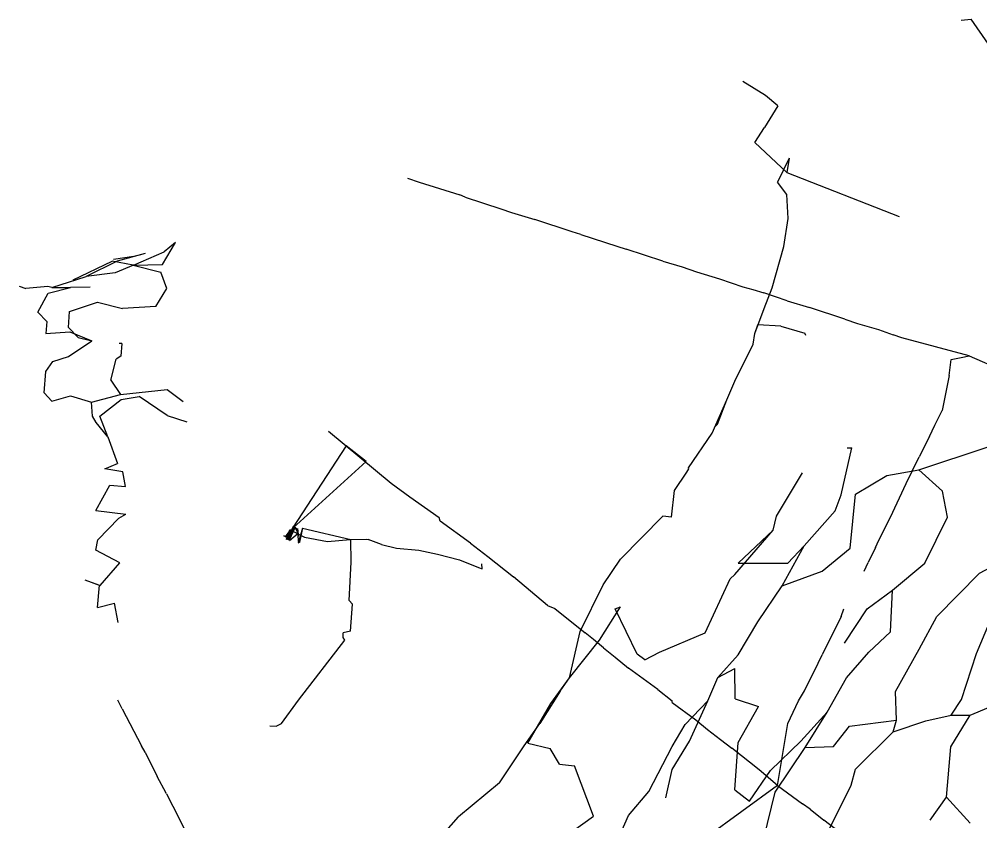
# Model space of a CAD drawing. Extents: x -744176.4 to -744149.3, y -1044958.5 to -1044927.3.
# Drawn here: x -744176.38 to -744165.92, y -1044938.43 to -1044929.69 of the extents above; entities that cross this region are included whole.
import ezdxf

# ---------------------------------------------------------------- set-up
doc = ezdxf.new("R2010")
doc.units = 0

msp = doc.modelspace()

# ---------------------------------------------------------------- linework, layer by layer
at = {"layer": 'SKELETON'}
for p, q in [((-744166.130005, -1044929.697021, 201.065994), (-744166.022003, -1044929.687988, 201.061005)), ((-744165.386993, -1044930.606995, 200.901001), (-744166.022003, -1044929.687988, 201.061005)), ((-744168.261002, -1044930.517029, 195.589005), (-744168.505997, -1044930.36499, 195.707001)), ((-744168.126007, -1044930.630005, 195.445999), (-744168.261002, -1044930.517029, 195.589005)), ((-744168.126007, -1044930.630005, 195.445999), (-744168.268997, -1044930.867981, 195.600998)), ((-744168.375, -1044931.031982, 195.589996), (-744168.268997, -1044930.867981, 195.600998)), ((-744168.026001, -1044931.357971, 195.584), (-744168.375, -1044931.031982, 195.589996)), ((-744168.001999, -1044931.198975, 195.427994), (-744168.130005, -1044931.460999, 195.587006)), ((-744168.001999, -1044931.198975, 195.427994), (-744168.026001, -1044931.357971, 195.584)), ((-744168.026001, -1044931.357971, 195.584), (-744166.806, -1044931.836975, 195.412994)), ((-744172.153, -1044931.419983, 201.477005), (-744172.028, -1044931.461975, 201.468002)), ((-744172.028, -1044931.461975, 201.468002), (-744171.585007, -1044931.599976, 201.432007)), ((-744168.026993, -1044931.598022, 195.578995), (-744168.130005, -1044931.460999, 195.587006)), ((-744171.528, -1044931.625, 201.434006), (-744171.585007, -1044931.599976, 201.432007)), ((-744168.011993, -1044931.856018, 195.522003), (-744168.026993, -1044931.598022, 195.578995)), ((-744171.528, -1044931.625, 201.434006), (-744171.139008, -1044931.750977, 201.404999)), ((-744171.139008, -1044931.750977, 201.404999), (-744171.020996, -1044931.791016, 201.395996)), ((-744171.020996, -1044931.791016, 201.395996), (-744170.768005, -1044931.869019, 201.373001)), ((-744170.360992, -1044932.000977, 201.343002), (-744170.768005, -1044931.869019, 201.373001)), ((-744168.059998, -1044932.163025, 195.498001), (-744168.011993, -1044931.856018, 195.522003)), ((-744170.270004, -1044932.031006, 201.330994), (-744170.360992, -1044932.000977, 201.343002)), ((-744174.820007, -1044932.357971, 195.996002), (-744174.677994, -1044932.117981, 195.994995)), ((-744174.677994, -1044932.117981, 195.994995), (-744174.802994, -1044932.219971, 196.266006)), ((-744170.270004, -1044932.031006, 201.330994), (-744169.876999, -1044932.159973, 201.302002)), ((-744175.134003, -1044932.36499, 196.5), (-744174.802994, -1044932.219971, 196.266006)), ((-744169.876999, -1044932.159973, 201.302002), (-744169.776001, -1044932.190979, 201.298996)), ((-744169.376007, -1044932.320984, 201.268005), (-744169.776001, -1044932.190979, 201.298996)), ((-744168.188004, -1044932.612, 195.498001), (-744168.059998, -1044932.163025, 195.498001)), ((-744175.792007, -1044932.526978, 196.044998), (-744175.365997, -1044932.322021, 196.061996)), ((-744175.311005, -1044932.322998, 196.774994), (-744175.649002, -1044932.489014, 197.001007)), ((-744175.136993, -1044932.36499, 195.996994), (-744175.365997, -1044932.322021, 196.061996)), ((-744175.132004, -1044932.27002, 196.996002), (-744175.350998, -1044932.304016, 197.274994)), ((-744175.007004, -1044932.239014, 196.518997), (-744175.311005, -1044932.322998, 196.774994)), ((-744175.074005, -1044932.257996, 196.820999), (-744175.132004, -1044932.27002, 196.996002)), ((-744175.007004, -1044932.239014, 196.518997), (-744175.074005, -1044932.257996, 196.820999)), ((-744169.376007, -1044932.320984, 201.268005), (-744169.164993, -1044932.38501, 201.248993)), ((-744175.134003, -1044932.36499, 196.5), (-744175.332993, -1044932.447998, 196.733002)), ((-744175.136993, -1044932.36499, 195.996994), (-744174.820007, -1044932.357971, 195.996002)), ((-744175.136993, -1044932.36499, 195.996994), (-744174.839005, -1044932.442017, 195.998993)), ((-744169.164993, -1044932.38501, 201.248993), (-744169.011002, -1044932.440002, 201.244003)), ((-744169.011002, -1044932.440002, 201.244003), (-744168.761002, -1044932.513, 201.218994)), ((-744176.022003, -1044932.607971, 197.059006), (-744175.649002, -1044932.489014, 197.001007)), ((-744175.332993, -1044932.447998, 196.733002), (-744175.649002, -1044932.489014, 197.001007)), ((-744174.774002, -1044932.619995, 195.841995), (-744174.839005, -1044932.442017, 195.998993)), ((-744168.761002, -1044932.513, 201.218994), (-744168.505997, -1044932.601013, 201.209)), ((-744176.378006, -1044932.593994, 197.460999), (-744176.307007, -1044932.617981, 197.531006)), ((-744176.065994, -1044932.598022, 197.371002), (-744176.307007, -1044932.617981, 197.531006)), ((-744176.022003, -1044932.607971, 197.059006), (-744176.065994, -1044932.598022, 197.371002)), ((-744176.063995, -1044932.671021, 196.998993), (-744175.822006, -1044932.609009, 196.768005)), ((-744176.022003, -1044932.607971, 197.059006), (-744175.822006, -1044932.609009, 196.768005)), ((-744175.606003, -1044932.606018, 196.507996), (-744175.822006, -1044932.609009, 196.768005)), ((-744174.891998, -1044932.815979, 195.998001), (-744174.774002, -1044932.619995, 195.841995)), ((-744168.505997, -1044932.601013, 201.209), (-744168.397003, -1044932.630005, 201.186005)), ((-744168.397003, -1044932.630005, 201.186005), (-744168.278, -1044932.666992, 201.179001)), ((-744168.272995, -1044932.835999, 195.496994), (-744168.188004, -1044932.612, 195.498001)), ((-744176.177002, -1044932.877991, 196.998001), (-744176.063995, -1044932.671021, 196.998993)), ((-744168.024994, -1044932.754028, 201.175003), (-744168.278, -1044932.666992, 201.179001)), ((-744168.024994, -1044932.754028, 201.175003), (-744167.781006, -1044932.828003, 201.141998)), ((-744175.832001, -1044932.869995, 196.485001), (-744175.526001, -1044932.77002, 196.287994)), ((-744175.526001, -1044932.77002, 196.287994), (-744175.253998, -1044932.838013, 196.238998)), ((-744174.891998, -1044932.815979, 195.998001), (-744175.253998, -1044932.838013, 196.238998)), ((-744168.376999, -1044933.107971, 195.455994), (-744168.272995, -1044932.835999, 195.496994)), ((-744167.395004, -1044932.952026, 201.132004), (-744167.781006, -1044932.828003, 201.141998)), ((-744176.177002, -1044932.877991, 196.998001), (-744176.076004, -1044932.978027, 196.764999)), ((-744175.841003, -1044933.044006, 196.503006), (-744175.832001, -1044932.869995, 196.485001)), ((-744167.395004, -1044932.952026, 201.132004), (-744167.257004, -1044933, 201.121002)), ((-744176.076004, -1044932.978027, 196.764999), (-744176.087006, -1044933.107971, 197.033997)), ((-744175.841003, -1044933.044006, 196.503006), (-744175.738007, -1044933.153015, 196.744995)), ((-744168.376999, -1044933.107971, 195.455994), (-744168.343002, -1044933.013977, 195.503998)), ((-744168.093994, -1044933.031006, 195.401001), (-744168.343002, -1044933.013977, 195.503998)), ((-744168.093994, -1044933.031006, 195.401001), (-744167.830994, -1044933.106018, 195.406006)), ((-744167.257004, -1044933, 201.121002), (-744167.031006, -1044933.065002, 201.085007)), ((-744167.031006, -1044933.065002, 201.085007), (-744166.869003, -1044933.125, 201.078995)), ((-744176.087006, -1044933.107971, 197.033997), (-744175.826996, -1044933.090027, 197.156006)), ((-744175.826996, -1044933.090027, 197.156006), (-744175.589005, -1044933.190979, 197.003006)), ((-744175.738007, -1044933.153015, 196.744995), (-744175.589005, -1044933.190979, 197.003006)), ((-744168.395004, -1044933.223999, 195.434998), (-744168.376999, -1044933.107971, 195.455994)), ((-744167.822006, -1044933.132996, 195.406006), (-744167.830994, -1044933.106018, 195.406006)), ((-744166.776993, -1044933.15802, 201.067993), (-744166.869003, -1044933.125, 201.078995)), ((-744166.042007, -1044933.351013, 200.996994), (-744166.776993, -1044933.15802, 201.067993)), ((-744175.841995, -1044933.359009, 197.156006), (-744175.589005, -1044933.190979, 197.003006)), ((-744175.263, -1044933.218994, 196.438995), (-744175.291, -1044933.21698, 196.744995)), ((-744175.263, -1044933.218994, 196.438995), (-744175.272003, -1044933.357971, 196.585999)), ((-744168.591995, -1044933.627014, 195.494995), (-744168.395004, -1044933.223999, 195.434998)), ((-744176.011002, -1044933.413025, 197.199005), (-744175.841995, -1044933.359009, 197.156006)), ((-744175.272003, -1044933.357971, 196.585999), (-744175.324005, -1044933.390015, 196.753006)), ((-744166.240005, -1044933.390991, 200.996994), (-744166.128998, -1044933.369995, 200.960999)), ((-744166.128998, -1044933.369995, 200.960999), (-744166.042007, -1044933.351013, 200.996994)), ((-744166.042007, -1044933.351013, 200.996994), (-744165.634003, -1044933.531982, 200.964996)), ((-744176.087006, -1044933.525024, 197.414001), (-744176.011002, -1044933.413025, 197.199005)), ((-744175.380997, -1044933.619019, 196.996994), (-744175.324005, -1044933.390015, 196.753006)), ((-744166.261993, -1044933.567017, 200.949997), (-744166.240005, -1044933.390991, 200.996994)), ((-744176.106995, -1044933.755981, 197.348007), (-744176.087006, -1044933.525024, 197.414001)), ((-744166.261993, -1044933.567017, 200.949997), (-744166.335999, -1044933.948975, 200.904999)), ((-744175.380997, -1044933.619019, 196.996994), (-744175.274994, -1044933.771973, 197.248993)), ((-744168.679993, -1044933.833008, 195.498001), (-744168.591995, -1044933.627014, 195.494995)), ((-744176.022003, -1044933.848022, 197.341995), (-744176.106995, -1044933.755981, 197.348007)), ((-744176.022003, -1044933.848022, 197.341995), (-744175.822006, -1044933.789001, 197.300995)), ((-744175.822006, -1044933.789001, 197.300995), (-744175.591003, -1044933.856995, 197.302002)), ((-744175.591003, -1044933.856995, 197.302002), (-744175.274994, -1044933.771973, 197.248993)), ((-744175.274994, -1044933.771973, 197.248993), (-744174.766998, -1044933.721008, 197.268005)), ((-744175.270004, -1044933.827026, 196.529999), (-744175.074997, -1044933.794983, 196.501007)), ((-744174.768005, -1044934.000977, 196.363007), (-744175.074997, -1044933.794983, 196.501007)), ((-744174.766998, -1044933.721008, 197.268005), (-744174.593994, -1044933.848999, 197.207001)), ((-744175.580002, -1044934.010986, 196.996002), (-744175.591003, -1044933.856995, 197.302002)), ((-744175.501999, -1044934.007996, 196.626007), (-744175.270004, -1044933.827026, 196.529999)), ((-744168.839996, -1044934.192993, 195.498993), (-744168.679993, -1044933.833008, 195.498001)), ((-744168.781006, -1044934.096985, 195.425003), (-744168.679993, -1044933.833008, 195.498001)), ((-744175.414993, -1044934.232971, 196.889008), (-744175.501999, -1044934.007996, 196.626007)), ((-744174.768005, -1044934.000977, 196.363007), (-744174.556, -1044934.072021, 196.785004)), ((-744166.416, -1044934.106995, 200.906006), (-744166.335999, -1044933.948975, 200.904999)), ((-744175.541, -1044934.078003, 196.953995), (-744175.580002, -1044934.010986, 196.996002)), ((-744175.414993, -1044934.232971, 196.889008), (-744175.541, -1044934.078003, 196.953995)), ((-744168.781006, -1044934.096985, 195.425003), (-744168.804993, -1044934.119995, 195.498993)), ((-744166.477005, -1044934.231995, 200.906006), (-744166.416, -1044934.106995, 200.906006)), ((-744173.014999, -1044934.172974, 201.537994), (-744172.332001, -1044934.739014, 201.453003)), ((-744173.014999, -1044934.172974, 201.537994), (-744172.822006, -1044934.333984, 201.522995)), ((-744169.098007, -1044934.572021, 195.496002), (-744168.839996, -1044934.192993, 195.498993)), ((-744175.414993, -1044934.232971, 196.889008), (-744175.307999, -1044934.523987, 196.998993)), ((-744166.477005, -1044934.231995, 200.906006), (-744166.587006, -1044934.452026, 200.906006)), ((-744172.822006, -1044934.333984, 201.522995), (-744173.406006, -1044935.229004, 202.397995)), ((-744172.604996, -1044934.504028, 201.494995), (-744172.822006, -1044934.333984, 201.522995)), ((-744167.438004, -1044934.866028, 195.427994), (-744167.319, -1044934.354004, 195.417999)), ((-744167.371994, -1044934.353027, 195.427002), (-744167.319, -1044934.354004, 195.417999)), ((-744166.591995, -1044934.594971, 195.427994), (-744165.837006, -1044934.344971, 195.423996)), ((-744175.447006, -1044934.583984, 196.75), (-744175.307999, -1044934.523987, 196.998993)), ((-744173.403, -1044935.22998, 201.891998), (-744172.604996, -1044934.504028, 201.494995)), ((-744166.662994, -1044934.609009, 200.906006), (-744166.587006, -1044934.452026, 200.906006)), ((-744175.251007, -1044934.616028, 196.617004), (-744175.447006, -1044934.583984, 196.75)), ((-744175.220993, -1044934.773987, 196.744995), (-744175.251007, -1044934.616028, 196.617004)), ((-744169.251007, -1044934.817993, 195.462006), (-744169.115005, -1044934.617981, 195.490997)), ((-744169.115005, -1044934.617981, 195.490997), (-744169.093994, -1044934.583008, 195.494995)), ((-744169.093994, -1044934.583008, 195.494995), (-744169.098007, -1044934.572021, 195.496002)), ((-744168.141006, -1044935.098022, 195.423996), (-744167.858002, -1044934.627014, 195.416)), ((-744166.938004, -1044934.656982, 195.421005), (-744166.591995, -1044934.594971, 195.427994)), ((-744166.727997, -1044934.741028, 200.904999), (-744166.662994, -1044934.609009, 200.906006)), ((-744166.591995, -1044934.594971, 195.427994), (-744166.332993, -1044934.825012, 195.427002)), ((-744172.332001, -1044934.739014, 201.453003), (-744172.128006, -1044934.888, 201.440994)), ((-744167.279999, -1044934.859009, 195.429001), (-744166.938004, -1044934.656982, 195.421005)), ((-744166.899994, -1044935.107971, 200.923996), (-744166.727997, -1044934.741028, 200.904999)), ((-744175.546005, -1044935.036987, 196.649002), (-744175.391006, -1044934.762024, 196.496002)), ((-744175.391006, -1044934.762024, 196.496002), (-744175.220993, -1044934.773987, 196.744995)), ((-744169.281006, -1044935.109009, 195.431), (-744169.251007, -1044934.817993, 195.462006)), ((-744166.278, -1044935.109009, 195.427002), (-744166.332993, -1044934.825012, 195.427002)), ((-744172.128006, -1044934.888, 201.440994), (-744171.811005, -1044935.111023, 201.432007)), ((-744167.5, -1044935.041992, 195.427002), (-744167.438004, -1044934.866028, 195.427994)), ((-744167.337006, -1044935.447998, 195.427002), (-744167.279999, -1044934.859009, 195.429001)), ((-744175.546005, -1044935.036987, 196.649002), (-744175.218002, -1044935.077026, 196.746002)), ((-744167.839005, -1044935.419983, 195.429001), (-744167.5, -1044935.041992, 195.427002)), ((-744175.522003, -1044935.356995, 196.498001), (-744175.292999, -1044935.119019, 196.496994)), ((-744175.292999, -1044935.119019, 196.496994), (-744175.218002, -1044935.077026, 196.746002)), ((-744171.798996, -1044935.153015, 201.401993), (-744171.811005, -1044935.111023, 201.432007)), ((-744171.468002, -1044935.393982, 201.386993), (-744171.798996, -1044935.153015, 201.401993)), ((-744169.837006, -1044935.565002, 195.470993), (-744169.375, -1044935.098022, 195.468002)), ((-744169.281006, -1044935.109009, 195.431), (-744169.375, -1044935.098022, 195.468002)), ((-744168.175995, -1044935.252014, 195.417999), (-744168.141006, -1044935.098022, 195.423996)), ((-744167.024994, -1044935.359009, 200.927994), (-744166.899994, -1044935.107971, 200.923996)), ((-744166.526001, -1044935.609009, 195.432999), (-744166.278, -1044935.109009, 195.427002)), ((-744173.487, -1044935.323975, 204.998993), (-744173.401001, -1044935.23999, 205.393005)), ((-744173.404007, -1044935.247986, 204.897995), (-744173.487, -1044935.323975, 204.998993)), ((-744173.401001, -1044935.23999, 205.393005), (-744173.483994, -1044935.322021, 205.5)), ((-744173.403, -1044935.25, 205.882004), (-744173.483994, -1044935.322021, 205.5)), ((-744173.403, -1044935.244019, 204.395004), (-744173.481003, -1044935.323975, 204.498993)), ((-744173.404007, -1044935.247986, 204.897995), (-744173.481003, -1044935.323975, 204.498993)), ((-744173.432007, -1044935.245972, 207.878006), (-744173.479004, -1044935.315979, 207.496002)), ((-744173.393005, -1044935.208008, 200.891006), (-744173.475006, -1044935.351013, 200.998993)), ((-744173.475006, -1044935.351013, 200.998993), (-744173.376007, -1044935.226013, 201.401993)), ((-744173.475006, -1044935.312988, 205.994995), (-744173.423996, -1044935.247986, 206.395996)), ((-744173.403, -1044935.25, 205.882004), (-744173.475006, -1044935.312988, 205.994995)), ((-744173.470993, -1044935.325989, 203.998001), (-744173.403, -1044935.244019, 204.395004)), ((-744173.401001, -1044935.245972, 203.897995), (-744173.470993, -1044935.325989, 203.998001)), ((-744173.376007, -1044935.226013, 201.401993), (-744173.468994, -1044935.351013, 201.496994)), ((-744173.403, -1044935.22998, 201.891998), (-744173.468994, -1044935.351013, 201.496994)), ((-744173.406006, -1044935.229004, 202.397995), (-744173.462006, -1044935.328979, 202.498993)), ((-744173.393997, -1044935.247009, 202.895996), (-744173.462006, -1044935.328979, 202.498993)), ((-744173.436996, -1044935.25, 206.893005), (-744173.460007, -1044935.333008, 206.994995)), ((-744173.393005, -1044935.208008, 200.891006), (-744173.457993, -1044935.35498, 200.496002)), ((-744173.380005, -1044935.21698, 200.393997), (-744173.457993, -1044935.35498, 200.496002)), ((-744173.401001, -1044935.245972, 203.897995), (-744173.455994, -1044935.328979, 203.498993)), ((-744173.395004, -1044935.25, 203.397003), (-744173.455994, -1044935.328979, 203.498993)), ((-744173.393997, -1044935.247009, 202.895996), (-744173.453995, -1044935.330017, 202.994995)), ((-744173.453995, -1044935.330017, 202.994995), (-744173.395004, -1044935.25, 203.397003)), ((-744173.440002, -1044935.361023, 199.998001), (-744173.380005, -1044935.21698, 200.393997)), ((-744173.376999, -1044935.218018, 199.893005), (-744173.440002, -1044935.361023, 199.998001)), ((-744173.436996, -1044935.25, 206.893005), (-744173.423996, -1044935.247986, 206.395996)), ((-744173.432007, -1044935.245972, 207.878006), (-744173.276001, -1044935.325989, 207.895004)), ((-744173.378006, -1044935.218018, 199.395004), (-744173.343002, -1044935.291992, 199.266998)), ((-744173.378006, -1044935.218018, 199.395004), (-744173.343994, -1044935.283997, 199.5)), ((-744173.376999, -1044935.218018, 199.893005), (-744173.343994, -1044935.283997, 199.5)), ((-744173.365997, -1044935.22699, 198.897995), (-744173.343994, -1044935.307983, 198.5)), ((-744173.365997, -1044935.22699, 198.897995), (-744173.343994, -1044935.291016, 199.020996)), ((-744173.352005, -1044935.232971, 197.893997), (-744173.345001, -1044935.369019, 197.514999)), ((-744173.352005, -1044935.232971, 197.893997), (-744173.343002, -1044935.315002, 197.996002)), ((-744173.343002, -1044935.315002, 197.996002), (-744173.347, -1044935.249023, 198.397995)), ((-744173.347, -1044935.249023, 198.397995), (-744173.343994, -1044935.307983, 198.5)), ((-744173.296997, -1044935.229004, 195.895996), (-744173.343002, -1044935.393005, 195.996994)), ((-744173.296997, -1044935.229004, 195.895996), (-744173.330002, -1044935.382996, 196.248993)), ((-744173.296997, -1044935.229004, 195.895996), (-744172.768997, -1044935.354004, 195.772995)), ((-744168.591995, -1044935.734009, 195.423996), (-744168.175995, -1044935.252014, 195.417999)), ((-744168.557007, -1044935.609009, 195.425003), (-744168.175995, -1044935.252014, 195.417999)), ((-744165.931, -1044935.718994, 195.436005), (-744165.087006, -1044935.265015, 195.427002)), ((-744175.546005, -1044935.468994, 196.496002), (-744175.522003, -1044935.356995, 196.498001)), ((-744173.460007, -1044935.333008, 206.994995), (-744173.501007, -1044935.312988, 207.376007)), ((-744173.501007, -1044935.312988, 207.376007), (-744173.479004, -1044935.315979, 207.496002)), ((-744173.438004, -1044935.362, 199.498993), (-744173.343994, -1044935.283997, 199.5)), ((-744173.328995, -1044935.383972, 197.248001), (-744173.345001, -1044935.369019, 197.399994)), ((-744173.345001, -1044935.369019, 197.399994), (-744173.345001, -1044935.369019, 197.514999)), ((-744173.343994, -1044935.291016, 199.020996), (-744173.343002, -1044935.291992, 199.266998)), ((-744173.276001, -1044935.325989, 207.895004), (-744173.024994, -1044935.375, 207.929001)), ((-744173.024994, -1044935.375, 207.929001), (-744172.779007, -1044935.354004, 207.955002)), ((-744172.779007, -1044935.354004, 207.955002), (-744172.600006, -1044935.348022, 207.994995)), ((-744172.766006, -1044935.599976, 195.763), (-744172.768997, -1044935.354004, 195.772995)), ((-744172.600006, -1044935.348022, 207.994995), (-744172.582993, -1044935.351013, 207.996002)), ((-744172.436005, -1044935.40802, 207.998993), (-744172.582993, -1044935.351013, 207.996002)), ((-744167.061996, -1044935.439026, 200.927002), (-744167.024994, -1044935.359009, 200.927994)), ((-744175.285004, -1044935.607971, 196.494995), (-744175.546005, -1044935.468994, 196.496002)), ((-744173.343994, -1044935.390991, 196.496002), (-744173.330994, -1044935.382019, 196.746994)), ((-744173.330002, -1044935.382996, 196.248993), (-744173.343994, -1044935.390991, 196.496002)), ((-744173.330994, -1044935.382019, 196.746994), (-744173.330002, -1044935.382019, 196.998001)), ((-744173.330002, -1044935.382019, 196.998001), (-744173.328995, -1044935.383972, 197.248001)), ((-744172.436005, -1044935.40802, 207.998993), (-744172.272995, -1044935.445007, 208.029999)), ((-744172.272995, -1044935.445007, 208.029999), (-744172.031006, -1044935.469971, 208.059998)), ((-744172.031006, -1044935.469971, 208.059998), (-744171.826004, -1044935.512024, 208.085007)), ((-744171.468002, -1044935.393982, 201.386993), (-744171.279007, -1044935.538025, 201.360001)), ((-744168.078995, -1044935.857971, 195.425003), (-744167.839005, -1044935.419983, 195.429001)), ((-744168.016006, -1044935.609009, 195.404999), (-744167.839005, -1044935.419983, 195.429001)), ((-744167.643997, -1044935.697998, 195.423996), (-744167.337006, -1044935.447998, 195.427002)), ((-744167.061996, -1044935.439026, 200.927002), (-744167.141006, -1044935.60199, 200.925995)), ((-744171.826004, -1044935.512024, 208.085007), (-744171.587997, -1044935.575012, 208.084)), ((-744171.587997, -1044935.575012, 208.084), (-744171.382004, -1044935.656982, 208.078003)), ((-744171.279007, -1044935.538025, 201.360001), (-744171.001007, -1044935.76001, 201.330002)), ((-744170.024002, -1044935.844971, 195.472), (-744169.837006, -1044935.565002, 195.470993)), ((-744175.496994, -1044935.854004, 196.498001), (-744175.285004, -1044935.607971, 196.494995)), ((-744172.789001, -1044936.015991, 195.744995), (-744172.766006, -1044935.599976, 195.763)), ((-744171.382004, -1044935.656982, 208.078003), (-744171.339996, -1044935.669983, 208.082993)), ((-744171.339996, -1044935.669983, 208.082993), (-744171.343994, -1044935.617981, 208.080002)), ((-744168.557007, -1044935.609009, 195.425003), (-744168.016006, -1044935.609009, 195.404999)), ((-744167.184998, -1044935.697998, 200.927002), (-744167.141006, -1044935.60199, 200.925995)), ((-744166.876007, -1044935.903992, 195.427002), (-744166.526001, -1044935.609009, 195.432999)), ((-744170.630005, -1044936.070007, 201.283005), (-744171.001007, -1044935.76001, 201.330002)), ((-744168.917007, -1044936.367004, 195.434006), (-744168.643005, -1044935.781982, 195.421997)), ((-744168.643005, -1044935.781982, 195.421997), (-744168.591995, -1044935.734009, 195.423996)), ((-744168.078995, -1044935.857971, 195.425003), (-744167.643997, -1044935.697998, 195.423996)), ((-744166.395996, -1044936.189026, 195.427994), (-744165.931, -1044935.718994, 195.436005)), ((-744175.662994, -1044935.791016, 196.259995), (-744175.505005, -1044935.848022, 196.274002)), ((-744175.662994, -1044935.791016, 196.259995), (-744175.496994, -1044935.854004, 196.498001)), ((-744175.526993, -1044936.093994, 196.246994), (-744175.505005, -1044935.848022, 196.274002)), ((-744170.276993, -1044936.354004, 195.485001), (-744170.024002, -1044935.844971, 195.472)), ((-744168.343994, -1044936.25, 195.429001), (-744168.078995, -1044935.857971, 195.425003)), ((-744167.154999, -1044936.106995, 195.427994), (-744166.876007, -1044935.903992, 195.427002)), ((-744166.901001, -1044936.359009, 195.438004), (-744166.876007, -1044935.903992, 195.427002)), ((-744175.526993, -1044936.093994, 196.246994), (-744175.339996, -1044936.044006, 196.248993)), ((-744175.302002, -1044936.255981, 195.998993), (-744175.339996, -1044936.044006, 196.248993)), ((-744172.751999, -1044936.054993, 195.740005), (-744172.789001, -1044936.015991, 195.744995)), ((-744172.774002, -1044936.35199, 195.718994), (-744172.751999, -1044936.054993, 195.740005)), ((-744170.630005, -1044936.070007, 201.283005), (-744170.552002, -1044936.10498, 201.283997)), ((-744170.067001, -1044936.450012, 195.468994), (-744169.837006, -1044936.085022, 195.457993)), ((-744169.893997, -1044936.106018, 195.468002), (-744169.837006, -1044936.085022, 195.457993)), ((-744165.964996, -1044936.593994, 195.434998), (-744165.744995, -1044936.075989, 195.442001)), ((-744170.552002, -1044936.10498, 201.283997), (-744170.223007, -1044936.369019, 201.25)), ((-744169.654007, -1044936.60199, 195.457993), (-744169.893997, -1044936.106018, 195.468002)), ((-744167.436996, -1044936.192017, 200.927002), (-744167.643005, -1044936.606995, 200.929001)), ((-744167.436996, -1044936.192017, 200.927002), (-744167.406006, -1044936.107971, 200.927002)), ((-744167.401001, -1044936.481995, 195.436005), (-744167.154999, -1044936.106995, 195.427994)), ((-744166.587997, -1044936.544983, 195.436996), (-744166.395996, -1044936.189026, 195.427994)), ((-744168.554993, -1044936.607971, 195.423004), (-744168.343994, -1044936.25, 195.429001)), ((-744172.774002, -1044936.35199, 195.718994), (-744172.854004, -1044936.367981, 195.735992)), ((-744172.852997, -1044936.419006, 195.735992), (-744172.854004, -1044936.367981, 195.735992)), ((-744170.393005, -1044936.857971, 195.498001), (-744170.276993, -1044936.354004, 195.485001)), ((-744170.130997, -1044936.442017, 201.240997), (-744170.223007, -1044936.369019, 201.25)), ((-744169.410995, -1044936.578979, 195.449005), (-744168.917007, -1044936.367004, 195.434006)), ((-744167.136993, -1044936.578003, 195.432007), (-744166.901001, -1044936.359009, 195.438004)), ((-744173.339005, -1044937.10199, 195.770004), (-744172.835007, -1044936.448975, 195.731995)), ((-744172.835007, -1044936.448975, 195.731995), (-744172.852997, -1044936.419006, 195.735992)), ((-744170.393005, -1044936.857971, 195.498001), (-744170.067001, -1044936.450012, 195.468994)), ((-744170.020004, -1044936.53302, 201.231995), (-744170.130997, -1044936.442017, 201.240997)), ((-744170.020004, -1044936.53302, 201.231995), (-744169.895004, -1044936.633972, 201.218002)), ((-744169.572998, -1044936.661011, 195.453003), (-744169.654007, -1044936.60199, 195.457993)), ((-744169.572998, -1044936.661011, 195.453003), (-744169.410995, -1044936.578979, 195.449005)), ((-744168.776993, -1044936.85498, 195.444), (-744168.554993, -1044936.607971, 195.423004)), ((-744167.686996, -1044936.698975, 200.927002), (-744167.643005, -1044936.606995, 200.929001)), ((-744167.376999, -1044936.859009, 195.436005), (-744167.136993, -1044936.578003, 195.432007)), ((-744166.843994, -1044937.007019, 195.436005), (-744166.587997, -1044936.544983, 195.436996)), ((-744166.126999, -1044937.093018, 195.447998), (-744165.964996, -1044936.593994, 195.434998)), ((-744169.895004, -1044936.633972, 201.218002), (-744169.75, -1044936.752014, 201.207993)), ((-744167.835007, -1044937, 200.936996), (-744167.686996, -1044936.698975, 200.927002)), ((-744169.432007, -1044936.984009, 201.175003), (-744169.75, -1044936.752014, 201.207993)), ((-744168.776993, -1044936.85498, 195.444), (-744168.593994, -1044936.757019, 195.447998)), ((-744168.589005, -1044937.088013, 195.451996), (-744168.593994, -1044936.757019, 195.447998)), ((-744170.593994, -1044937.137024, 195.498993), (-744170.393005, -1044936.857971, 195.498001)), ((-744170.494995, -1044937.002014, 195.501007), (-744170.393005, -1044936.857971, 195.498001)), ((-744168.886002, -1044937.107971, 195.427002), (-744168.776993, -1044936.85498, 195.444)), ((-744167.589005, -1044937.231018, 195.445007), (-744167.376999, -1044936.859009, 195.436005)), ((-744170.494995, -1044937.002014, 195.501007), (-744170.712997, -1044937.356995, 195.498001)), ((-744169.432007, -1044936.984009, 201.175003), (-744169.276001, -1044937.106995, 201.154999)), ((-744167.899994, -1044937.109009, 200.936996), (-744167.835007, -1044937, 200.936996)), ((-744166.832993, -1044937.317993, 195.451996), (-744166.843994, -1044937.007019, 195.436005)), ((-744175.257996, -1044937.197021, 201.451004), (-744175.306, -1044937.101013, 201.457001)), ((-744173.524994, -1044937.354004, 195.779999), (-744173.339005, -1044937.10199, 195.770004)), ((-744170.843994, -1044937.570984, 195.490997), (-744170.593994, -1044937.137024, 195.498993)), ((-744169.274002, -1044937.127991, 201.151001), (-744169.276001, -1044937.106995, 201.154999)), ((-744169.274002, -1044937.127991, 201.151001), (-744169.018005, -1044937.314026, 201.143005)), ((-744169.134995, -1044937.367004, 195.460007), (-744168.886002, -1044937.107971, 195.427002)), ((-744169.087006, -1044937.546021, 195.466003), (-744168.886002, -1044937.107971, 195.427002)), ((-744168.589005, -1044937.088013, 195.451996), (-744168.335999, -1044937.169983, 195.453995)), ((-744168.014999, -1044937.354004, 200.936996), (-744167.899994, -1044937.109009, 200.936996)), ((-744166.238007, -1044937.265991, 195.449997), (-744166.126999, -1044937.093018, 195.447998)), ((-744166.031998, -1044937.265991, 195.445999), (-744165.589005, -1044937.078003, 195.436005)), ((-744175.257996, -1044937.197021, 201.451004), (-744175.046997, -1044937.598022, 201.427994)), ((-744168.557999, -1044937.564026, 195.457993), (-744168.335999, -1044937.169983, 195.453995)), ((-744167.876007, -1044937.546997, 195.457001), (-744167.589005, -1044937.231018, 195.445007)), ((-744167.828995, -1044937.617981, 195.451004), (-744167.589005, -1044937.231018, 195.445007)), ((-744173.582993, -1044937.385986, 195.779999), (-744173.524994, -1044937.354004, 195.779999)), ((-744170.884003, -1044937.596985, 195.490997), (-744170.712997, -1044937.356995, 195.498001)), ((-744169.018005, -1044937.314026, 201.143005), (-744168.891006, -1044937.419006, 201.126007)), ((-744168.128006, -1044938.031006, 201.020996), (-744168.014999, -1044937.354004, 200.936996)), ((-744167.343994, -1044937.38501, 195.445007), (-744166.832993, -1044937.317993, 195.451996)), ((-744166.869995, -1044937.447021, 195.451996), (-744166.832993, -1044937.317993, 195.451996)), ((-744166.869995, -1044937.447021, 195.451996), (-744166.514008, -1044937.328003, 195.451004)), ((-744166.514008, -1044937.328003, 195.451004), (-744166.238007, -1044937.265991, 195.449997)), ((-744166.242004, -1044937.607971, 195.453995), (-744166.031998, -1044937.265991, 195.445999)), ((-744166.238007, -1044937.265991, 195.449997), (-744166.031998, -1044937.265991, 195.445999)), ((-744173.651993, -1044937.380005, 195.781006), (-744173.582993, -1044937.385986, 195.779999)), ((-744169.274994, -1044937.606995, 195.462997), (-744169.134995, -1044937.367004, 195.460007)), ((-744168.891006, -1044937.419006, 201.126007), (-744168.75, -1044937.531006, 201.113007)), ((-744167.518997, -1044937.606018, 195.444), (-744167.343994, -1044937.38501, 195.445007)), ((-744167.279999, -1044937.85199, 195.464996), (-744166.869995, -1044937.447021, 195.451996)), ((-744169.276001, -1044937.857971, 195.475006), (-744169.087006, -1044937.546021, 195.466003)), ((-744168.75, -1044937.531006, 201.113007), (-744168.626007, -1044937.625, 201.095993)), ((-744168.593994, -1044938.077026, 195.473007), (-744168.557999, -1044937.564026, 195.457993)), ((-744168.205002, -1044937.867004, 195.462006), (-744167.876007, -1044937.546997, 195.457001)), ((-744175.009003, -1044937.66803, 201.423996), (-744175.046997, -1044937.598022, 201.427994)), ((-744175.009003, -1044937.66803, 201.423996), (-744174.876007, -1044937.932983, 201.401001)), ((-744171.151993, -1044938.002991, 195.5), (-744170.884003, -1044937.596985, 195.490997)), ((-744170.843994, -1044937.570984, 195.490997), (-744170.602997, -1044937.625977, 195.492004)), ((-744170.501007, -1044937.799988, 195.488007), (-744170.602997, -1044937.625977, 195.492004)), ((-744169.529999, -1044938.096985, 195.460007), (-744169.274994, -1044937.606995, 195.462997)), ((-744168.330002, -1044937.859009, 200.996002), (-744168.626007, -1044937.625, 201.095993)), ((-744168.153, -1044938.104004, 195.457001), (-744167.828995, -1044937.617981, 195.451004)), ((-744167.828995, -1044937.617981, 195.451004), (-744167.518997, -1044937.606018, 195.444)), ((-744166.291, -1044938.156006, 195.455994), (-744166.242004, -1044937.607971, 195.453995)), ((-744170.501007, -1044937.799988, 195.488007), (-744170.337006, -1044937.817017, 195.479996)), ((-744170.130997, -1044938.364014, 195.477997), (-744170.337006, -1044937.817017, 195.479996)), ((-744169.341995, -1044938.164001, 195.479004), (-744169.276001, -1044937.857971, 195.475006)), ((-744168.432007, -1044938.202026, 195.468002), (-744168.205002, -1044937.867004, 195.462006)), ((-744168.128006, -1044938.031006, 201.020996), (-744168.330002, -1044937.859009, 200.996002)), ((-744167.328003, -1044938.026001, 195.466995), (-744167.279999, -1044937.85199, 195.464996)), ((-744174.779007, -1044938.112976, 201.391998), (-744174.876007, -1044937.932983, 201.401001)), ((-744171.151993, -1044938.002991, 195.5), (-744171.598999, -1044938.369995, 195.585999)), ((-744168.128006, -1044938.031006, 201.020996), (-744168.906006, -1044938.598022, 200.959)), ((-744168.593994, -1044938.077026, 195.473007), (-744168.432007, -1044938.202026, 195.468002)), ((-744168.128006, -1044938.031006, 201.020996), (-744167.856995, -1044938.231018, 200.994003)), ((-744167.563995, -1044938.502014, 195.466995), (-744167.328003, -1044938.026001, 195.466995)), ((-744174.774994, -1044938.122986, 201.393005), (-744174.779007, -1044938.112976, 201.391998)), ((-744174.774994, -1044938.122986, 201.393005), (-744174.636993, -1044938.388, 201.375)), ((-744169.75, -1044938.356995, 195.457001), (-744169.529999, -1044938.096985, 195.460007)), ((-744168.276993, -1044938.607971, 195.477997), (-744168.153, -1044938.104004, 195.457001)), ((-744166.466995, -1044938.408997, 195.468002), (-744166.291, -1044938.156006, 195.455994)), ((-744166.031998, -1044938.442017, 195.453995), (-744166.291, -1044938.156006, 195.455994)), ((-744167.774002, -1044938.289001, 201), (-744167.856995, -1044938.231018, 200.994003)), ((-744167.774002, -1044938.289001, 201), (-744167.626007, -1044938.40802, 200.992004)), ((-744174.528, -1044938.598999, 201.360001), (-744174.636993, -1044938.388, 201.375)), ((-744171.813004, -1044938.61499, 195.641998), (-744171.598999, -1044938.369995, 195.585999)), ((-744170.503006, -1044938.633972, 195.494995), (-744170.130997, -1044938.364014, 195.477997)), ((-744169.843994, -1044938.572998, 195.496994), (-744169.75, -1044938.356995, 195.457001)), ((-744167.378006, -1044938.598022, 200.990005), (-744167.626007, -1044938.40802, 200.992004))]:
    msp.add_line(p, q, dxfattribs=at)

doc.saveas('drawing.dxf')
